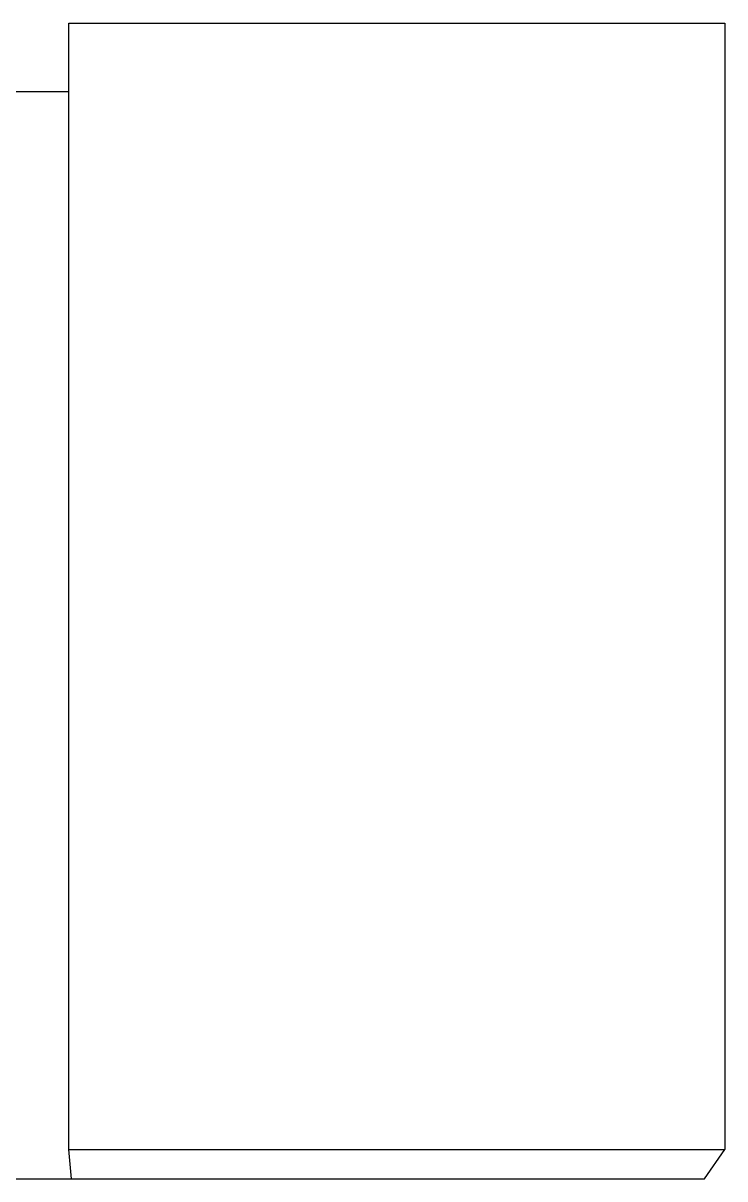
# Model space of a CAD drawing. Header units: inches. Extents: x -1856 to 1878, y -1863 to 1709.
# Drawn here: x -99 to 476, y 668 to 1615 of the extents above; entities that cross this region are included whole.
import ezdxf

# ---------------------------------------------------------------- set-up
doc = ezdxf.new("R2010")
doc.units = ezdxf.units.IN
doc.header["$MEASUREMENT"] = 0

msp = doc.modelspace()

# ---------------------------------------------------------------- linework, layer by layer
for p, q in [((-61.48349, 1615.13273), (475.81114, 1615.13273)), ((-61.48349, 1558.67798), (-61.48349, 1615.13273)), ((475.81114, 1615.13273), (475.81114, 692.08812)), ((-61.48349, 1558.67798), (-138.3316, 1558.67798)), ((-61.48349, 692.08812), (-61.48349, 1558.67798)), ((-61.48349, 692.08812), (475.81114, 692.08812)), ((-59.33442, 667.89713), (-61.48349, 692.08812)), ((459.17981, 667.89713), (475.81114, 692.08812)), ((-136.86977, 667.89713), (-59.33442, 667.89713)), ((-59.33442, 667.89713), (459.17981, 667.89713))]:
    msp.add_line(p, q)

doc.saveas('drawing.dxf')
